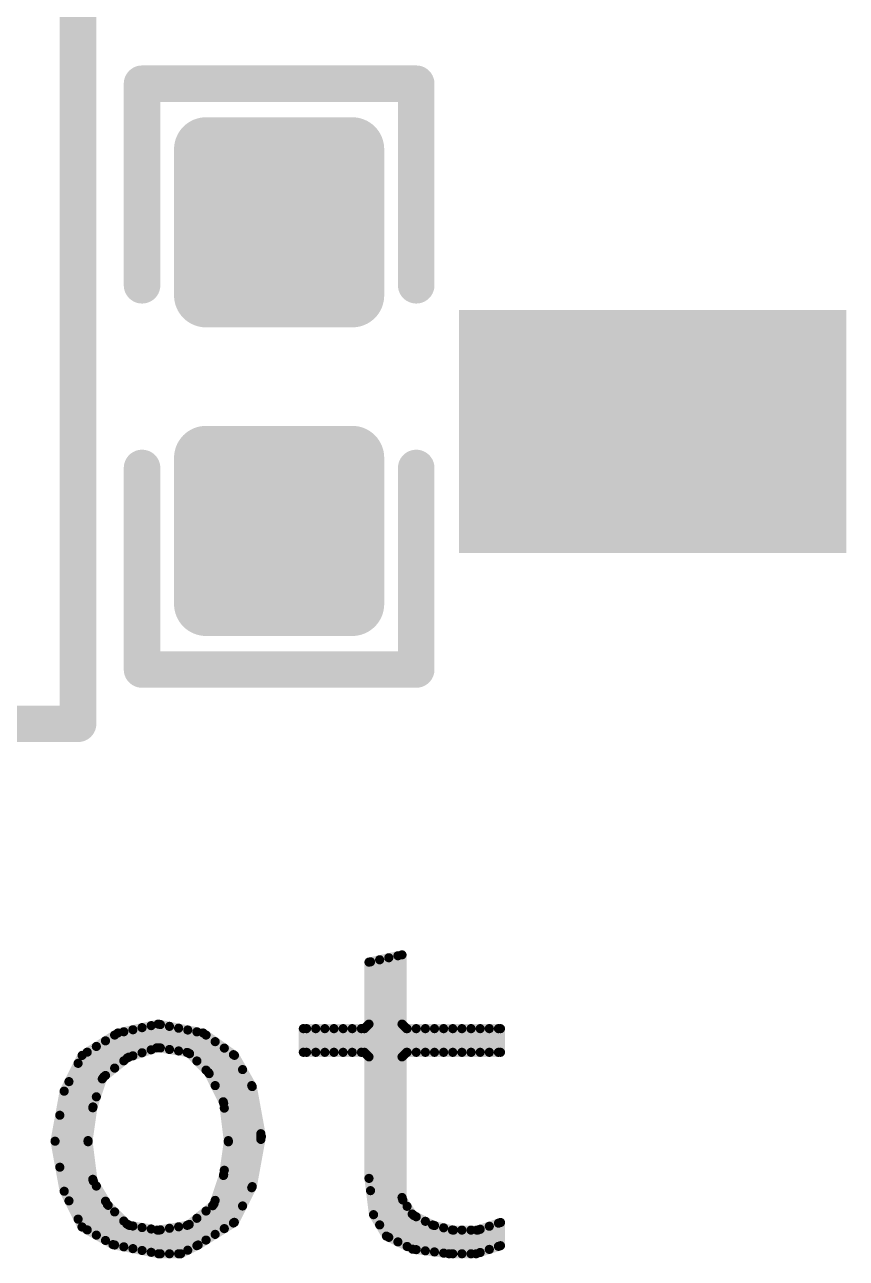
# Model space of a CAD drawing. Extents: x 138.1 to 180, y 20.3 to 82.2.
# Drawn here: x 150.8 to 153.084, y 31.62 to 35.05 of the extents above; entities that cross this region are included whole.
import ezdxf

# ---------------------------------------------------------------- set-up
doc = ezdxf.new("R2010")
doc.units = 0
doc.header["$MEASUREMENT"] = 0
doc.layers.get('0').update_dxf_attribs({"linetype": 'CONTINUOUS'})
doc.layers.add('SILKTOP_PHO', color=251, linetype='CONTINUOUS')

# ---------------------------------------------------------------- blocks, each defined once
blk = doc.blocks.new('ROUND_1')
at = {"const_width": 0.0127}
blk.add_lwpolyline([(-0.00635, 0, 1), (0.00635, 0, 1)], format="xyb", close=True, dxfattribs=at)
blk = doc.blocks.new('ROUND_33')
at = {"const_width": 0.0508}
blk.add_lwpolyline([(-0.0254, 0, 1), (0.0254, 0, 1)], format="xyb", close=True, dxfattribs=at)
blk = doc.blocks.new('RECTANGLE_241')
blk.add_solid([(0.538098, 0.338074), (0.538098, -0.338074), (-0.538098, 0.338074), (-0.538098, -0.338074)])
blk = doc.blocks.new('ROUND_158')
at = {"const_width": 0.0889}
blk.add_lwpolyline([(-0.04445, 0, 1), (0.04445, 0, 1)], format="xyb", close=True, dxfattribs=at)

msp = doc.modelspace()

# ---------------------------------------------------------------- linework, layer by layer
at = {"const_width": 0.1778}
for points in [[(151.3043, 34.2975), (151.3043, 34.7039)], [(151.3043, 34.7039), (151.7107, 34.7039)], [(151.4059, 34.2975), (151.4059, 34.7039)], [(151.5837, 34.2975), (151.5837, 34.7039)], [(151.7107, 34.7039), (151.7107, 34.2975)], [(151.3043, 34.5289), (151.7107, 34.5289)], [(151.3043, 34.3511), (151.7107, 34.3511)], [(151.7107, 34.2975), (151.3043, 34.2975)], [(151.3043, 33.4395), (151.3043, 33.8459)], [(151.3043, 33.8459), (151.7107, 33.8459)], [(151.4059, 33.4395), (151.4059, 33.8459)], [(151.5837, 33.4395), (151.5837, 33.8459)], [(151.7107, 33.8459), (151.7107, 33.4395)], [(151.3043, 33.8177), (151.7107, 33.8177)], [(151.3043, 33.6399), (151.7107, 33.6399)], [(151.3043, 33.4621), (151.7107, 33.4621)], [(151.7107, 33.4395), (151.3043, 33.4395)]]:
    msp.add_lwpolyline(points, dxfattribs=at)
at = {"layer": 'SILKTOP_PHO'}
for points, const_width in [([(150.9487, 35.9513), (150.9487, 33.1065)], 0.1016), ([(151.8885, 34.886), (151.1265, 34.886)], 0.1016), ([(151.1265, 34.886), (151.1265, 34.3257)], 0.1016), ([(151.8885, 34.3257), (151.8885, 34.886)], 0.1016), ([(151.1265, 33.2574), (151.1265, 33.8177)], 0.1016), ([(151.8885, 33.8177), (151.8885, 33.2574)], 0.1016), ([(151.8885, 33.2574), (151.1265, 33.2574)], 0.1016), ([(150.9487, 33.1065), (149.5263, 33.1065)], 0.1016), ([(151.8491, 32.4641), (151.7572, 32.4438)], 0.0254), ([(151.7572, 32.4438), (151.7572, 32.2716)], 0.0254), ([(151.7615, 31.8085), (151.7615, 32.4446)], 0.0254), ([(151.7869, 31.7133), (151.7869, 32.4504)], 0.0254), ([(151.8123, 31.6787), (151.8123, 32.456)], 0.0254), ([(151.8377, 31.666), (151.8377, 32.4616)], 0.0254), ([(151.8491, 32.2716), (151.8491, 32.4641)], 0.0254), ([(151.1715, 32.2716), (151.0592, 32.2467)], 0.0254), ([(151.1519, 32.2002), (151.1519, 32.2673)], 0.0254), ([(151.2964, 32.2467), (151.1715, 32.2716)], 0.0254), ([(151.1773, 32.2053), (151.1773, 32.2703)], 0.0254), ([(151.2027, 32.201), (151.2027, 32.2652)], 0.0254), ([(151.7572, 32.2716), (151.7445, 32.2589)], 0.0254), ([(151.8618, 32.2589), (151.8491, 32.2716)], 0.0254), ([(151.0592, 32.2467), (150.9599, 32.1845)], 0.0254), ([(151.0503, 32.1492), (151.0503, 32.2411)], 0.0254), ([(151.0757, 32.1695), (151.0757, 32.2502)], 0.0254), ([(151.1011, 32.1834), (151.1011, 32.2558)], 0.0254), ([(151.1265, 32.1918), (151.1265, 32.2617)], 0.0254), ([(151.2281, 32.1969), (151.2281, 32.2602)], 0.0254), ([(151.2535, 32.1923), (151.2535, 32.2551)], 0.0254), ([(151.2789, 32.169), (151.2789, 32.25)], 0.0254), ([(151.3833, 32.1847), (151.2964, 32.2467)], 0.0254), ([(151.3043, 32.1436), (151.3043, 32.2411)], 0.0254), ([(151.7445, 32.2589), (151.5748, 32.2589)], 0.0254), ([(151.5748, 32.2589), (151.5748, 32.1931)], 0.0254), ([(151.5837, 32.1931), (151.5837, 32.2589)], 0.0254), ([(151.6091, 32.1931), (151.6091, 32.2589)], 0.0254), ([(151.6345, 32.1931), (151.6345, 32.2589)], 0.0254), ([(151.6599, 32.1931), (151.6599, 32.2589)], 0.0254), ([(151.6853, 32.1931), (151.6853, 32.2589)], 0.0254), ([(151.7107, 32.1931), (151.7107, 32.2589)], 0.0254), ([(151.7361, 32.1931), (151.7361, 32.2589)], 0.0254), ([(152.1227, 32.2589), (151.8618, 32.2589)], 0.0254), ([(151.8631, 32.1931), (151.8631, 32.2589)], 0.0254), ([(151.8885, 32.1931), (151.8885, 32.2589)], 0.0254), ([(151.9139, 32.1931), (151.9139, 32.2589)], 0.0254), ([(151.9393, 32.1931), (151.9393, 32.2589)], 0.0254), ([(151.9647, 32.1931), (151.9647, 32.2589)], 0.0254), ([(151.9901, 32.1931), (151.9901, 32.2589)], 0.0254), ([(152.0155, 32.1931), (152.0155, 32.2589)], 0.0254), ([(152.0409, 32.1931), (152.0409, 32.2589)], 0.0254), ([(152.0663, 32.1931), (152.0663, 32.2589)], 0.0254), ([(152.0917, 32.1931), (152.0917, 32.2589)], 0.0254), ([(152.1171, 32.1931), (152.1171, 32.2589)], 0.0254), ([(152.1227, 32.1931), (152.1227, 32.2589)], 0.0254), ([(150.9995, 32.0694), (150.9995, 32.2094)], 0.0254), ([(151.0249, 32.1288), (151.0249, 32.2251)], 0.0254), ([(151.0892, 32.1794), (151.1674, 32.2055)], 0.0254), ([(151.1674, 32.2055), (151.1735, 32.2058)], 0.0254), ([(151.1735, 32.2058), (151.2517, 32.1928)], 0.0254), ([(151.3297, 32.1006), (151.3297, 32.2228)], 0.0254), ([(151.3551, 32.0379), (151.3551, 32.2048)], 0.0254), ([(150.9599, 32.1845), (150.9101, 32.0851)], 0.0254), ([(150.9487, 31.7293), (150.9487, 32.1624)], 0.0254), ([(150.9741, 31.6993), (150.9741, 32.1934)], 0.0254), ([(151.0203, 32.125), (151.0854, 32.1774)], 0.0254), ([(151.0854, 32.1774), (151.0892, 32.1794)], 0.0254), ([(151.2517, 32.1928), (151.2586, 32.1893)], 0.0254), ([(151.2586, 32.1893), (151.3107, 32.1372)], 0.0254), ([(151.3805, 31.7186), (151.3805, 32.1865)], 0.0254), ([(151.4328, 32.0978), (151.3833, 32.1847)], 0.0254), ([(151.5748, 32.1931), (151.7445, 32.1931)], 0.0254), ([(151.7445, 32.1931), (151.7572, 32.1804)], 0.0254), ([(151.7572, 32.1804), (151.7572, 31.8426)], 0.0254), ([(151.8491, 32.1804), (151.8618, 32.1931)], 0.0254), ([(151.8491, 31.7895), (151.8491, 32.1804)], 0.0254), ([(151.8618, 32.1931), (152.1227, 32.1931)], 0.0254), ([(151.3107, 32.1372), (151.3129, 32.1339)], 0.0254), ([(151.3129, 32.1339), (151.3521, 32.0557)], 0.0254), ([(151.4059, 31.7659), (151.4059, 32.1451)], 0.0254), ([(150.9233, 31.7801), (150.9233, 32.1116)], 0.0254), ([(150.9901, 32.0412), (151.016, 32.1192)], 0.0254), ([(151.016, 32.1192), (151.0203, 32.125)], 0.0254), ([(151.4313, 31.8167), (151.4313, 32.1006)], 0.0254), ([(151.4582, 31.9589), (151.4328, 32.0978)], 0.0254), ([(150.9101, 32.0851), (150.8847, 31.946)], 0.0254), ([(150.9764, 31.9477), (150.9896, 32.0389)], 0.0254), ([(150.9896, 32.0389), (150.9901, 32.0412)], 0.0254), ([(151.3521, 32.0557), (151.3533, 32.0516)], 0.0254), ([(151.3533, 32.0516), (151.3663, 31.9475)], 0.0254), ([(150.8979, 31.8736), (150.8979, 32.0181)], 0.0254), ([(151.4328, 31.8197), (151.4582, 31.9589)], 0.0254), ([(151.4567, 31.951), (151.4567, 31.9668)], 0.0254), ([(150.8847, 31.946), (150.9101, 31.8068)], 0.0254), ([(150.9764, 31.946), (150.9764, 31.9477)], 0.0254), ([(150.9764, 31.9444), (150.9764, 31.946)], 0.0254), ([(150.9896, 31.84), (150.9764, 31.9444)], 0.0254), ([(151.3663, 31.9442), (151.3533, 31.853)], 0.0254), ([(151.3663, 31.9475), (151.3665, 31.946)], 0.0254), ([(151.3665, 31.946), (151.3663, 31.9442)], 0.0254), ([(151.3533, 31.853), (151.3528, 31.8507)], 0.0254), ([(151.3551, 31.7029), (151.3551, 31.8652)], 0.0254), ([(150.9911, 31.8352), (150.9896, 31.84)], 0.0254), ([(151.0302, 31.7699), (150.9911, 31.8352)], 0.0254), ([(150.9995, 31.6848), (150.9995, 31.8212)], 0.0254), ([(151.3528, 31.8507), (151.3267, 31.7725)], 0.0254), ([(151.383, 31.7204), (151.4328, 31.8197)], 0.0254), ([(151.7572, 31.8426), (151.7699, 31.7417)], 0.0254), ([(150.9101, 31.8068), (150.9596, 31.7075)], 0.0254), ([(151.8512, 31.7826), (151.8491, 31.7895)], 0.0254), ([(151.8773, 31.7435), (151.8512, 31.7826)], 0.0254), ([(151.0249, 31.6701), (151.0249, 31.7791)], 0.0254), ([(151.0323, 31.7676), (151.0302, 31.7699)], 0.0254), ([(151.0843, 31.7156), (151.0323, 31.7676)], 0.0254), ([(151.0503, 31.6574), (151.0503, 31.7494)], 0.0254), ([(151.3226, 31.7666), (151.2576, 31.7146)], 0.0254), ([(151.3043, 31.6711), (151.3043, 31.7519)], 0.0254), ([(151.3267, 31.7725), (151.3226, 31.7666)], 0.0254), ([(151.3297, 31.6869), (151.3297, 31.7814)], 0.0254), ([(151.8631, 31.6533), (151.8631, 31.7649)], 0.0254), ([(151.0757, 31.6523), (151.0757, 31.724)], 0.0254), ([(151.0912, 31.712), (151.0843, 31.7156)], 0.0254), ([(151.2576, 31.7146), (151.2517, 31.712)], 0.0254), ([(151.2789, 31.6556), (151.2789, 31.7316)], 0.0254), ([(151.2825, 31.6574), (151.383, 31.7204)], 0.0254), ([(151.7699, 31.7417), (151.8057, 31.6821)], 0.0254), ([(151.8822, 31.7392), (151.8773, 31.7435)], 0.0254), ([(151.9342, 31.713), (151.8822, 31.7392)], 0.0254), ([(151.8885, 31.6445), (151.8885, 31.7359)], 0.0254), ([(151.9139, 31.6412), (151.9139, 31.7232)], 0.0254), ([(152.1227, 31.7199), (152.0612, 31.6993)], 0.0254), ([(152.1171, 31.6536), (152.1171, 31.7181)], 0.0254), ([(152.1227, 31.6554), (152.1227, 31.7199)], 0.0254), ([(150.9596, 31.7075), (151.0457, 31.6584)], 0.0254), ([(151.1694, 31.6988), (151.0912, 31.712)], 0.0254), ([(151.1011, 31.6473), (151.1011, 31.7102)], 0.0254), ([(151.1265, 31.6422), (151.1265, 31.7059)], 0.0254), ([(151.1519, 31.6371), (151.1519, 31.7019)], 0.0254), ([(151.1735, 31.6988), (151.1694, 31.6988)], 0.0254), ([(151.2517, 31.712), (151.1735, 31.6988)], 0.0254), ([(151.1773, 31.633), (151.1773, 31.6996)], 0.0254), ([(151.2027, 31.633), (151.2027, 31.7039)], 0.0254), ([(151.2281, 31.633), (151.2281, 31.708)], 0.0254), ([(151.2535, 31.6429), (151.2535, 31.7123)], 0.0254), ([(151.8057, 31.6821), (151.8786, 31.6457)], 0.0254), ([(151.9368, 31.712), (151.9342, 31.713)], 0.0254), ([(151.9891, 31.6991), (151.9368, 31.712)], 0.0254), ([(151.9393, 31.6381), (151.9393, 31.7115)], 0.0254), ([(151.9647, 31.6348), (151.9647, 31.7052)], 0.0254), ([(151.9921, 31.6988), (151.9891, 31.6991)], 0.0254), ([(151.9901, 31.633), (151.9901, 31.6988)], 0.0254), ([(152.0572, 31.6988), (151.9921, 31.6988)], 0.0254), ([(152.0155, 31.633), (152.0155, 31.6988)], 0.0254), ([(152.0409, 31.633), (152.0409, 31.6988)], 0.0254), ([(152.0612, 31.6993), (152.0572, 31.6988)], 0.0254), ([(152.0663, 31.6366), (152.0663, 31.7011)], 0.0254), ([(152.0917, 31.6452), (152.0917, 31.7095)], 0.0254), ([(151.0457, 31.6584), (151.1727, 31.633)], 0.0254), ([(151.2337, 31.633), (151.2825, 31.6574)], 0.0254), ([(151.8786, 31.6457), (151.9799, 31.633)], 0.0254), ([(152.0551, 31.633), (152.1227, 31.6554)], 0.0254), ([(151.1727, 31.633), (151.2337, 31.633)], 0.0254), ([(151.9799, 31.633), (152.0551, 31.633)], 0.0254)]:
    msp.add_lwpolyline(points, dxfattribs=dict(at, const_width=const_width))

# ---------------------------------------------------------------- block references
for name, p in [('ROUND_158', (151.3043, 34.7039)), ('ROUND_158', (151.4059, 34.7039)), ('ROUND_158', (151.5837, 34.7039)), ('ROUND_158', (151.7107, 34.7039)), ('ROUND_158', (151.3043, 34.5289)), ('ROUND_158', (151.7107, 34.5289)), ('ROUND_158', (151.3043, 34.3511)), ('ROUND_158', (151.7107, 34.3511)), ('ROUND_158', (151.3043, 34.2975)), ('ROUND_158', (151.3043, 34.2975)), ('ROUND_158', (151.4059, 34.2975)), ('ROUND_158', (151.5837, 34.2975)), ('ROUND_158', (151.7107, 34.2975)), ('RECTANGLE_241', (152.5459, 33.9193)), ('ROUND_158', (151.3043, 33.8459)), ('ROUND_158', (151.4059, 33.8459)), ('ROUND_158', (151.5837, 33.8459)), ('ROUND_158', (151.7107, 33.8459)), ('ROUND_158', (151.3043, 33.8177)), ('ROUND_158', (151.7107, 33.8177)), ('ROUND_158', (151.3043, 33.6399)), ('ROUND_158', (151.7107, 33.6399)), ('ROUND_158', (151.3043, 33.4621)), ('ROUND_158', (151.7107, 33.4621)), ('ROUND_158', (151.3043, 33.4395)), ('ROUND_158', (151.3043, 33.4395)), ('ROUND_158', (151.4059, 33.4395)), ('ROUND_158', (151.5837, 33.4395)), ('ROUND_158', (151.7107, 33.4395))]:
    msp.add_blockref(name, p)
for name, p in [('ROUND_33', (151.1265, 34.886)), ('ROUND_33', (151.8885, 34.886)), ('ROUND_33', (151.1265, 34.3257)), ('ROUND_33', (151.8885, 34.3257)), ('ROUND_33', (151.1265, 33.8177)), ('ROUND_33', (151.8885, 33.8177)), ('ROUND_33', (151.1265, 33.2574)), ('ROUND_33', (151.8885, 33.2574)), ('ROUND_33', (150.9487, 33.1065)), ('ROUND_1', (151.7572, 32.4438)), ('ROUND_1', (151.7615, 32.4446)), ('ROUND_1', (151.7869, 32.4504)), ('ROUND_1', (151.8123, 32.456)), ('ROUND_1', (151.8377, 32.4616)), ('ROUND_1', (151.8491, 32.4641)), ('ROUND_1', (151.1519, 32.2673)), ('ROUND_1', (151.1715, 32.2716)), ('ROUND_1', (151.1773, 32.2703)), ('ROUND_1', (151.2027, 32.2652)), ('ROUND_1', (151.7572, 32.2716)), ('ROUND_1', (151.8491, 32.2716)), ('ROUND_1', (151.0503, 32.2411)), ('ROUND_1', (151.0592, 32.2467)), ('ROUND_1', (151.0757, 32.2502)), ('ROUND_1', (151.1011, 32.2558)), ('ROUND_1', (151.1265, 32.2617)), ('ROUND_1', (151.2281, 32.2602)), ('ROUND_1', (151.2535, 32.2551)), ('ROUND_1', (151.2789, 32.25)), ('ROUND_1', (151.2964, 32.2467)), ('ROUND_1', (151.3043, 32.2411)), ('ROUND_1', (151.5748, 32.2589)), ('ROUND_1', (151.5837, 32.2589)), ('ROUND_1', (151.6091, 32.2589)), ('ROUND_1', (151.6345, 32.2589)), ('ROUND_1', (151.6599, 32.2589)), ('ROUND_1', (151.6853, 32.2589)), ('ROUND_1', (151.7107, 32.2589)), ('ROUND_1', (151.7361, 32.2589)), ('ROUND_1', (151.7445, 32.2589)), ('ROUND_1', (151.8618, 32.2589)), ('ROUND_1', (151.8631, 32.2589)), ('ROUND_1', (151.8885, 32.2589)), ('ROUND_1', (151.9139, 32.2589)), ('ROUND_1', (151.9393, 32.2589)), ('ROUND_1', (151.9647, 32.2589)), ('ROUND_1', (151.9901, 32.2589)), ('ROUND_1', (152.0155, 32.2589)), ('ROUND_1', (152.0409, 32.2589)), ('ROUND_1', (152.0663, 32.2589)), ('ROUND_1', (152.0917, 32.2589)), ('ROUND_1', (152.1171, 32.2589)), ('ROUND_1', (152.1227, 32.2589)), ('ROUND_1', (152.1227, 32.2589)), ('ROUND_1', (150.9995, 32.2094)), ('ROUND_1', (151.0249, 32.2251)), ('ROUND_1', (151.1519, 32.2002)), ('ROUND_1', (151.1674, 32.2055)), ('ROUND_1', (151.1735, 32.2058)), ('ROUND_1', (151.1773, 32.2053)), ('ROUND_1', (151.2027, 32.201)), ('ROUND_1', (151.2281, 32.1969)), ('ROUND_1', (151.3297, 32.2228)), ('ROUND_1', (151.3551, 32.2048)), ('ROUND_1', (150.9487, 32.1624)), ('ROUND_1', (150.9599, 32.1845)), ('ROUND_1', (150.9741, 32.1934)), ('ROUND_1', (151.0757, 32.1695)), ('ROUND_1', (151.0854, 32.1774)), ('ROUND_1', (151.0892, 32.1794)), ('ROUND_1', (151.1011, 32.1834)), ('ROUND_1', (151.1265, 32.1918)), ('ROUND_1', (151.2517, 32.1928)), ('ROUND_1', (151.2535, 32.1923)), ('ROUND_1', (151.2586, 32.1893)), ('ROUND_1', (151.2789, 32.169)), ('ROUND_1', (151.3805, 32.1865)), ('ROUND_1', (151.3833, 32.1847)), ('ROUND_1', (151.5748, 32.1931)), ('ROUND_1', (151.5837, 32.1931)), ('ROUND_1', (151.6091, 32.1931)), ('ROUND_1', (151.6345, 32.1931)), ('ROUND_1', (151.6599, 32.1931)), ('ROUND_1', (151.6853, 32.1931)), ('ROUND_1', (151.7107, 32.1931)), ('ROUND_1', (151.7361, 32.1931)), ('ROUND_1', (151.7445, 32.1931)), ('ROUND_1', (151.7572, 32.1804)), ('ROUND_1', (151.8491, 32.1804)), ('ROUND_1', (151.8618, 32.1931)), ('ROUND_1', (151.8631, 32.1931)), ('ROUND_1', (151.8885, 32.1931)), ('ROUND_1', (151.9139, 32.1931)), ('ROUND_1', (151.9393, 32.1931)), ('ROUND_1', (151.9647, 32.1931)), ('ROUND_1', (151.9901, 32.1931)), ('ROUND_1', (152.0155, 32.1931)), ('ROUND_1', (152.0409, 32.1931)), ('ROUND_1', (152.0663, 32.1931)), ('ROUND_1', (152.0917, 32.1931)), ('ROUND_1', (152.1171, 32.1931)), ('ROUND_1', (152.1227, 32.1931)), ('ROUND_1', (151.0249, 32.1288)), ('ROUND_1', (151.0503, 32.1492)), ('ROUND_1', (151.3043, 32.1436)), ('ROUND_1', (151.3107, 32.1372)), ('ROUND_1', (151.3129, 32.1339)), ('ROUND_1', (151.4059, 32.1451)), ('ROUND_1', (150.9233, 32.1116)), ('ROUND_1', (151.016, 32.1192)), ('ROUND_1', (151.0203, 32.125)), ('ROUND_1', (151.3297, 32.1006)), ('ROUND_1', (151.4313, 32.1006)), ('ROUND_1', (151.4328, 32.0978)), ('ROUND_1', (150.9101, 32.0851)), ('ROUND_1', (150.9995, 32.0694)), ('ROUND_1', (150.9896, 32.0389)), ('ROUND_1', (150.9901, 32.0412)), ('ROUND_1', (151.3521, 32.0557)), ('ROUND_1', (151.3533, 32.0516)), ('ROUND_1', (151.3551, 32.0379)), ('ROUND_1', (150.8979, 32.0181)), ('ROUND_1', (151.4567, 31.9668)), ('ROUND_1', (151.4582, 31.9589)), ('ROUND_1', (151.4582, 31.9589)), ('ROUND_1', (150.8847, 31.946)), ('ROUND_1', (150.9764, 31.9477)), ('ROUND_1', (150.9764, 31.946)), ('ROUND_1', (150.9764, 31.9444)), ('ROUND_1', (151.3663, 31.9475)), ('ROUND_1', (151.3663, 31.9442)), ('ROUND_1', (151.3665, 31.946)), ('ROUND_1', (151.3665, 31.946)), ('ROUND_1', (151.4567, 31.951)), ('ROUND_1', (150.8979, 31.8736)), ('ROUND_1', (151.3533, 31.853)), ('ROUND_1', (151.3551, 31.8652)), ('ROUND_1', (150.9896, 31.84)), ('ROUND_1', (150.9911, 31.8352)), ('ROUND_1', (150.9995, 31.8212)), ('ROUND_1', (151.3528, 31.8507)), ('ROUND_1', (151.4328, 31.8197)), ('ROUND_1', (151.7572, 31.8426)), ('ROUND_1', (150.9101, 31.8068)), ('ROUND_1', (151.4313, 31.8167)), ('ROUND_1', (151.7615, 31.8085)), ('ROUND_1', (151.8491, 31.7895)), ('ROUND_1', (151.8512, 31.7826)), ('ROUND_1', (150.9233, 31.7801)), ('ROUND_1', (151.0249, 31.7791)), ('ROUND_1', (151.0302, 31.7699)), ('ROUND_1', (151.0323, 31.7676)), ('ROUND_1', (151.0503, 31.7494)), ('ROUND_1', (151.3043, 31.7519)), ('ROUND_1', (151.3226, 31.7666)), ('ROUND_1', (151.3267, 31.7725)), ('ROUND_1', (151.3297, 31.7814)), ('ROUND_1', (151.4059, 31.7659)), ('ROUND_1', (151.8631, 31.7649)), ('ROUND_1', (150.9487, 31.7293)), ('ROUND_1', (151.0757, 31.724)), ('ROUND_1', (151.0843, 31.7156)), ('ROUND_1', (151.2576, 31.7146)), ('ROUND_1', (151.2789, 31.7316)), ('ROUND_1', (151.3805, 31.7186)), ('ROUND_1', (151.383, 31.7204)), ('ROUND_1', (151.7699, 31.7417)), ('ROUND_1', (151.8773, 31.7435)), ('ROUND_1', (151.8822, 31.7392)), ('ROUND_1', (151.8885, 31.7359)), ('ROUND_1', (151.9139, 31.7232)), ('ROUND_1', (152.1171, 31.7181)), ('ROUND_1', (152.1227, 31.7199)), ('ROUND_1', (150.9596, 31.7075)), ('ROUND_1', (150.9741, 31.6993)), ('ROUND_1', (150.9995, 31.6848)), ('ROUND_1', (151.0912, 31.712)), ('ROUND_1', (151.1011, 31.7102)), ('ROUND_1', (151.1265, 31.7059)), ('ROUND_1', (151.1519, 31.7019)), ('ROUND_1', (151.1694, 31.6988)), ('ROUND_1', (151.1735, 31.6988)), ('ROUND_1', (151.1773, 31.6996)), ('ROUND_1', (151.2027, 31.7039)), ('ROUND_1', (151.2281, 31.708)), ('ROUND_1', (151.2517, 31.712)), ('ROUND_1', (151.2535, 31.7123)), ('ROUND_1', (151.3297, 31.6869)), ('ROUND_1', (151.3551, 31.7029)), ('ROUND_1', (151.7869, 31.7133)), ('ROUND_1', (151.8057, 31.6821)), ('ROUND_1', (151.9342, 31.713)), ('ROUND_1', (151.9368, 31.712)), ('ROUND_1', (151.9393, 31.7115)), ('ROUND_1', (151.9647, 31.7052)), ('ROUND_1', (151.9891, 31.6991)), ('ROUND_1', (151.9901, 31.6988)), ('ROUND_1', (151.9921, 31.6988)), ('ROUND_1', (152.0155, 31.6988)), ('ROUND_1', (152.0409, 31.6988)), ('ROUND_1', (152.0572, 31.6988)), ('ROUND_1', (152.0612, 31.6993)), ('ROUND_1', (152.0663, 31.7011)), ('ROUND_1', (152.0917, 31.7095)), ('ROUND_1', (151.0249, 31.6701)), ('ROUND_1', (151.0457, 31.6584)), ('ROUND_1', (151.0503, 31.6574)), ('ROUND_1', (151.0757, 31.6523)), ('ROUND_1', (151.1011, 31.6473)), ('ROUND_1', (151.2789, 31.6556)), ('ROUND_1', (151.2825, 31.6574)), ('ROUND_1', (151.3043, 31.6711)), ('ROUND_1', (151.8123, 31.6787)), ('ROUND_1', (151.8377, 31.666)), ('ROUND_1', (151.8631, 31.6533)), ('ROUND_1', (151.8786, 31.6457)), ('ROUND_1', (152.0917, 31.6452)), ('ROUND_1', (152.1171, 31.6536)), ('ROUND_1', (152.1227, 31.6554)), ('ROUND_1', (151.1265, 31.6422)), ('ROUND_1', (151.1519, 31.6371)), ('ROUND_1', (151.1727, 31.633)), ('ROUND_1', (151.1773, 31.633)), ('ROUND_1', (151.2027, 31.633)), ('ROUND_1', (151.2281, 31.633)), ('ROUND_1', (151.2337, 31.633)), ('ROUND_1', (151.2535, 31.6429)), ('ROUND_1', (151.8885, 31.6445)), ('ROUND_1', (151.9139, 31.6412)), ('ROUND_1', (151.9393, 31.6381)), ('ROUND_1', (151.9647, 31.6348)), ('ROUND_1', (151.9799, 31.633)), ('ROUND_1', (151.9901, 31.633)), ('ROUND_1', (152.0155, 31.633)), ('ROUND_1', (152.0409, 31.633)), ('ROUND_1', (152.0551, 31.633)), ('ROUND_1', (152.0663, 31.6366))]:
    msp.add_blockref(name, p, dxfattribs=at)

doc.saveas('drawing.dxf')
